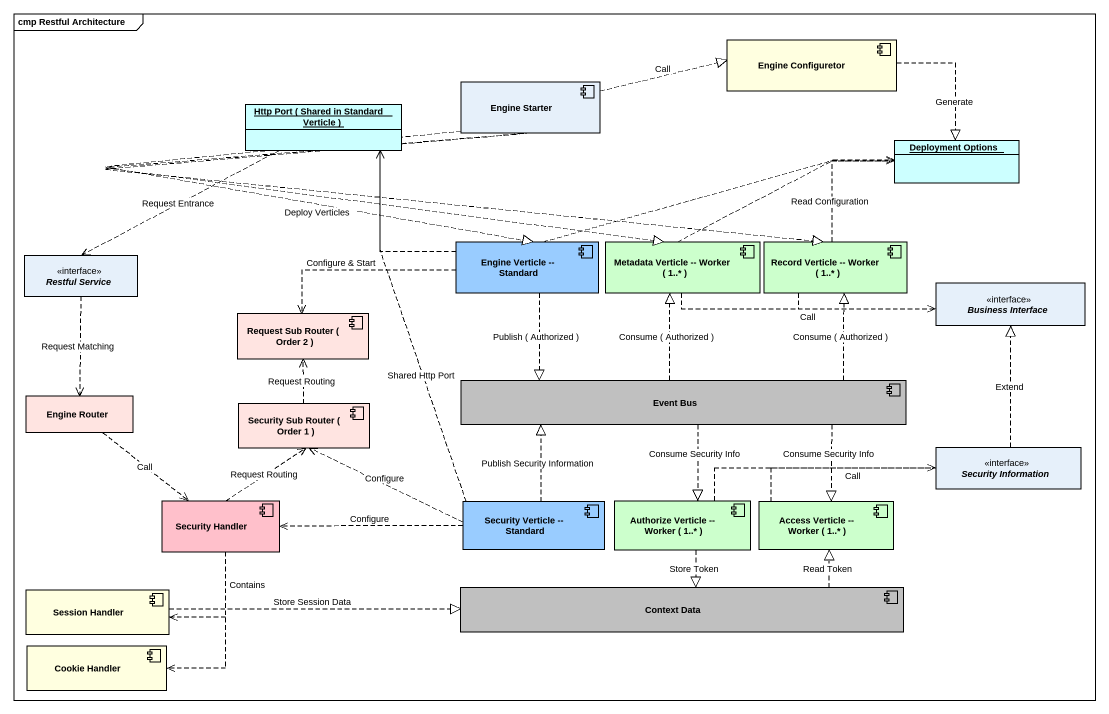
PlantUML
@startuml
mainframe cmp Restful Architecture
allowmixing
hide circle
hide empty members
component "Engine Configuretor" as Engine_Configuretor #FFFFE0
component "Engine Starter" as Engine_Starter
object "Http Port ( Shared in Standard Verticle )" as Http_Port_Shared_in #CCFFFF
object "Deployment Options" as Deployment_Options #CCFFFF
component "Engine Verticle -- Standard" as Engine_Verticle_Standard #99CCFF
component "Metadata Verticle -- Worker ( 1..* )" as Metadata_Verticle_Worker_1 #CCFFCC
component "Record Verticle -- Worker ( 1..* )" as Record_Verticle_Worker_1 #CCFFCC
interface "Restful Service" as Restful_Service
component "Request Sub Router ( Order 2 )" as Request_Sub_Router_Order_2 #FFE4E1
interface "Business Interface" as Business_Interface
rectangle "Engine Router" as Engine_Router #FFE4E1
component "Event Bus" as Event_Bus #C0C0C0
component "Security Sub Router ( Order 1 )" as Security_Sub_Router_Order_1 #FFE4E1
interface "Security Information" as Security_Information
component "Security Handler" as Security_Handler #FFC0CB
component "Security Verticle -- Standard" as Security_Verticle_Standard #99CCFF
component "Authorize Verticle -- Worker ( 1..* )" as Authorize_Verticle_Worker_1 #CCFFCC
component "Access Verticle -- Worker ( 1..* )" as Access_Verticle_Worker_1 #CCFFCC
component "Session Handler" as Session_Handler #FFFFE0
component "Context Data" as Context_Data #C0C0C0
component "Cookie Handler" as Cookie_Handler #FFFFE0
Engine_Configuretor ..|> Deployment_Options : Generate
Engine_Starter .right.|> Engine_Configuretor : Call
Engine_Starter ..|> Engine_Verticle_Standard : Deploy Verticles
Engine_Starter ..|> Metadata_Verticle_Worker_1
Engine_Starter .right.|> Record_Verticle_Worker_1
Http_Port_Shared_in ..> Restful_Service : Request Entrance
Engine_Verticle_Standard .up.> Http_Port_Shared_in
Engine_Verticle_Standard .right.> Deployment_Options
Engine_Verticle_Standard .left.> Request_Sub_Router_Order_2 : Configure & Start
Engine_Verticle_Standard ..|> Event_Bus : Publish ( Authorized )
Metadata_Verticle_Worker_1 .right.> Deployment_Options
Metadata_Verticle_Worker_1 .right.> Business_Interface : Call
Record_Verticle_Worker_1 .up.> Deployment_Options : Read Configuration
Record_Verticle_Worker_1 .right.> Business_Interface
Restful_Service ..> Engine_Router : Request Matching
Engine_Router ..> Security_Handler : Call
Event_Bus .up.|> Metadata_Verticle_Worker_1 : Consume ( Authorized )
Event_Bus .up.|> Record_Verticle_Worker_1 : Consume ( Authorized )
Event_Bus ..|> Authorize_Verticle_Worker_1 : Consume Security Info
Event_Bus ..|> Access_Verticle_Worker_1 : Consume Security Info
Security_Sub_Router_Order_1 .up.> Request_Sub_Router_Order_2 : Request Routing
Security_Information .up.|> Business_Interface : Extend
Security_Handler .up.> Security_Sub_Router_Order_1 : Request Routing
Security_Handler ..> Session_Handler : Contains
Security_Handler ..> Cookie_Handler
Security_Verticle_Standard .up.> Http_Port_Shared_in : Shared Http Port
Security_Verticle_Standard .up.|> Event_Bus : Publish Security Information
Security_Verticle_Standard .left.> Security_Sub_Router_Order_1 : Configure
Security_Verticle_Standard .left.> Security_Handler : Configure
Authorize_Verticle_Worker_1 .right.> Security_Information
Authorize_Verticle_Worker_1 ..|> Context_Data : Store Token
Access_Verticle_Worker_1 .right.> Security_Information : Call
Session_Handler .right.|> Context_Data : Store Session Data
Context_Data .right.|> Access_Verticle_Worker_1 : Read Token
@enduml
